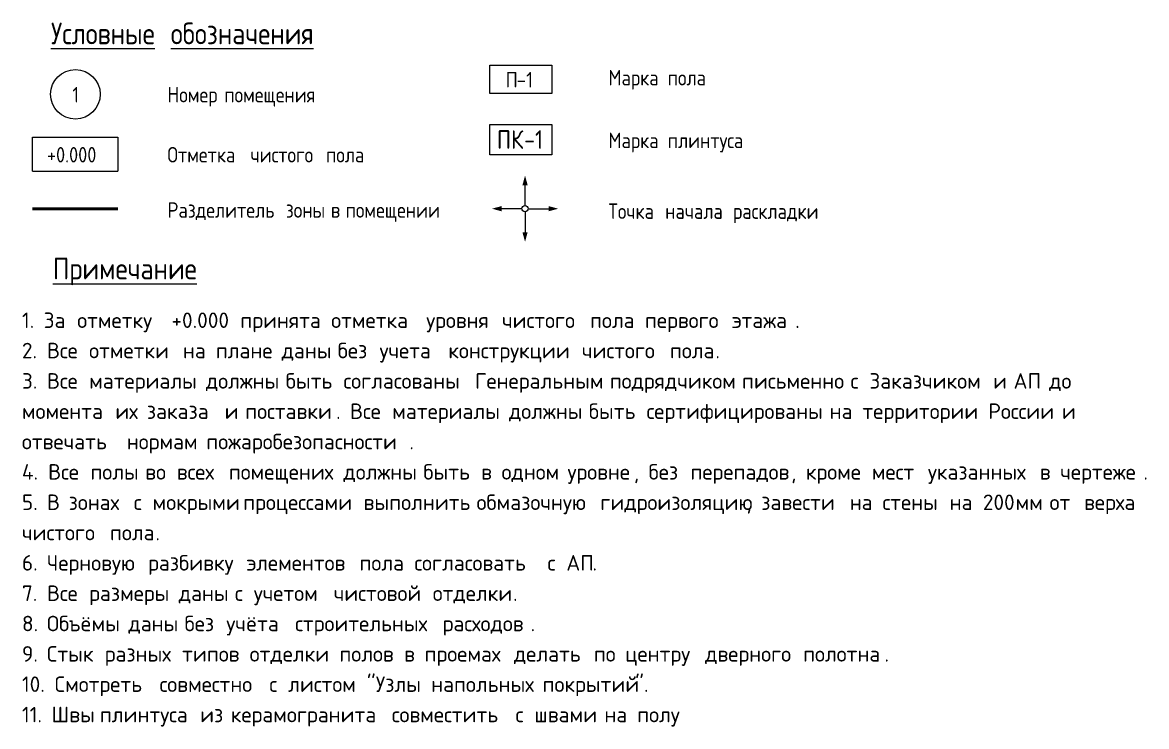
# Model space of a CAD drawing. Header units: millimetres. Extents: x -5368 to 196898, y -8553 to 29000.
# Drawn here: x 39654.7 to 39836.2, y 3746.2 to 3859.8 of the extents above; entities that cross this region are included whole.
import ezdxf

# ---------------------------------------------------------------- set-up
doc = ezdxf.new("R2010")
doc.units = ezdxf.units.MM
doc.linetypes.add('200_ШТРИХ__ш1_п0_6_', pattern=[160, 100, -60])
for name, color, linetype, lineweight in [('A-DETL', 7, 'Continuous', 9), ('A-DETL-1', 7, '200_ШТРИХ__ш1_п0_6_', 50), ('G-ANNO-TEXT', 7, 'Continuous', 9)]:
    doc.layers.add(name, color=color, linetype=linetype, lineweight=lineweight)
doc.layers.add('A-DETL-GENF-4', color=1, linetype='Continuous', lineweight=9, true_color=0xff0000)
doc.layers.add('G-ANNO-TEXT-2', color=1, linetype='Continuous', lineweight=9, true_color=0xff0000)
doc.styles.add('GOST Common_3', font='GOST_Common.ttf', dxfattribs={"width": 0.9, "height": 3.5})
doc.styles.add('GOST Common_4', font='GOST_Common.ttf', dxfattribs={"width": 0.9, "height": 2.5})
doc.styles.add('GOST Common_5', font='GOST_Common.ttf', dxfattribs={"width": 0.9, "height": 3})
doc.styles.add('ISOCPEUR_2', font='isocpeur.ttf', dxfattribs={"width": 0.9, "height": 2.5})
doc.styles.add('ISOCPEUR_3', font='isocpeur.ttf', dxfattribs={"height": 2.5})

msp = doc.modelspace()

# ---------------------------------------------------------------- hatches: boundary and pattern name
at = {"layer": 'A-DETL-GENF-4'}
for points in [[(39735.44, 3833.53), (39736.28, 3833.53), (39735.86, 3835.1)], [(39732.07, 3829.32), (39732.07, 3830.16), (39730.51, 3829.74)], [(39739.65, 3829.32), (39741.22, 3829.74), (39739.65, 3830.16)], [(39735.86, 3824.39), (39736.28, 3825.95), (39735.44, 3825.95)]]:
    msp.add_hatch(color=256, dxfattribs=at).paths.add_polyline_path(points)

# ---------------------------------------------------------------- linework, layer by layer
at = {"layer": 'A-DETL'}
for p, q in [((39730.17, 3852.91), (39740.17, 3852.91)), ((39730.17, 3848.35), (39730.17, 3852.91)), ((39740.17, 3852.91), (39740.17, 3848.35)), ((39740.17, 3848.35), (39730.17, 3848.35)), ((39730.17, 3843.35), (39740.17, 3843.35)), ((39730.17, 3838.43), (39730.17, 3843.35)), ((39740.17, 3843.35), (39740.17, 3838.43)), ((39656.3, 3841.28), (39670.09, 3841.28)), ((39656.3, 3835.78), (39656.3, 3841.28)), ((39670.09, 3841.28), (39670.09, 3835.78)), ((39740.17, 3838.43), (39730.17, 3838.43)), ((39656.3, 3835.78), (39670.09, 3835.78)), ((39735.86, 3830.24), (39735.86, 3833.53)), ((39735.36, 3829.74), (39732.07, 3829.74)), ((39735.86, 3829.24), (39735.86, 3825.95)), ((39736.36, 3829.74), (39739.65, 3829.74))]:
    msp.add_line(p, q, dxfattribs=at)
for centre, radius in [((39663.25, 3848.2), 4), ((39735.86, 3829.74), 0.5)]:
    msp.add_circle(centre, radius, dxfattribs=at)
at = {"layer": 'A-DETL-1'}
msp.add_line((39670.09, 3829.74), (39656.3, 3829.74), dxfattribs=at)

# ---------------------------------------------------------------- texts
at = {"layer": 'G-ANNO-TEXT', "attachment_point": 1}
for s, insert, char_height, width, style in [('\\LУсловные', (39659.3, 3859.77), 3.5, 22.1506, 'GOST Common_3'), ('\\L\\fGOST Common|b0|i0|c204|p34|;\\W.9;\\L ', (39677.58, 3859.77), 3.5, 1.2987, 'GOST Common_3'), ('\\Lобозначения', (39678.65, 3859.77), 3.5, 30.1595, 'GOST Common_3'), ('Марка', (39749.32, 3852.13), 2.5, 10.6785, 'GOST Common_4'), ('\\fGOST Common|b0|i0|c204|p34|;\\W.9; ', (39758.13, 3852.13), 2.5, 0.938, 'GOST Common_4'), ('\\fISOCPEUR|b0|i0|c204|p34|;\\W.9;П', (39732.71, 3851.8), 2.5, 2.1646, 'ISOCPEUR_2'), ('-1', (39734.5, 3851.8), 2.5, 3.319, 'ISOCPEUR_2'), ('пола', (39758.9, 3852.13), 2.5, 8.0089, 'GOST Common_4'), ('\\fGOST Common|b0|i0|c204|p34|;\\W.9;1', (39662.76, 3849.39), 2.5, 1.3709, 'GOST Common_4'), ('Номер', (39678.12, 3849.39), 2.5, 10.1734, 'GOST Common_4'), ('\\fGOST Common|b0|i0|c204|p34|;\\W.9; ', (39686.52, 3849.39), 2.5, 0.938, 'GOST Common_4'), ('помещения', (39687.29, 3849.39), 2.5, 18.543, 'GOST Common_4'), ('Марка', (39749.32, 3842.01), 2.5, 10.6785, 'GOST Common_4'), ('\\fGOST Common|b0|i0|c204|p34|;\\W.9; ', (39758.13, 3842.01), 2.5, 0.938, 'GOST Common_4'), ('плинтуса', (39758.9, 3842.01), 2.5, 16.0177, 'GOST Common_4'), ('+0.000', (39658.66, 3839.7), 2.5, 10.5342, 'GOST Common_4'), ('Отметка', (39678.12, 3839.7), 2.5, 15.2962, 'GOST Common_4'), ('\\fGOST Common|b0|i0|c204|p34|;\\W.9; ', (39690.75, 3839.7), 2.5, 0.938, 'GOST Common_4'), ('\\fGOST Common|b0|i0|c204|p34|;\\W.9; ', (39702.95, 3839.7), 2.5, 0.938, 'GOST Common_4'), ('\\fGOST Common|b0|i0|c204|p34|;\\W.9; ', (39710.33, 3839.7), 2.5, 0.938, 'GOST Common_4'), ('чистого', (39691.52, 3839.7), 2.5, 13.8532, 'GOST Common_4'), ('пола', (39703.72, 3839.7), 2.5, 8.0089, 'GOST Common_4'), ('Разделитель', (39678.12, 3830.78), 2.5, 22.2228, 'GOST Common_4'), ('\\fGOST Common|b0|i0|c204|p34|;\\W.9; ', (39696.46, 3830.78), 2.5, 0.938, 'GOST Common_4'), ('зоны', (39697.23, 3830.78), 2.5, 7.8646, 'GOST Common_4'), ('\\fGOST Common|b0|i0|c204|p34|;\\W.9; ', (39703.72, 3830.78), 2.5, 0.938, 'GOST Common_4'), ('\\fGOST Common|b0|i0|c204|p34|;\\W.9; ', (39706.1, 3830.78), 2.5, 0.938, 'GOST Common_4'), ('Точка', (39749.32, 3830.59), 2.5, 10.1734, 'GOST Common_4'), ('\\fGOST Common|b0|i0|c204|p34|;\\W.9; ', (39757.71, 3830.59), 2.5, 0.938, 'GOST Common_4'), ('\\fGOST Common|b0|i0|c204|p34|;\\W.9; ', (39768.67, 3830.59), 2.5, 0.938, 'GOST Common_4'), ('\\fGOST Common|b0|i0|c204|p34|;\\W.9;в', (39704.5, 3830.78), 2.5, 1.9481, 'GOST Common_4'), ('помещении', (39706.88, 3830.78), 2.5, 18.543, 'GOST Common_4'), ('начала', (39758.49, 3830.59), 2.5, 12.338, 'GOST Common_4'), ('раскладки', (39769.44, 3830.59), 2.5, 17.6772, 'GOST Common_4'), ('\\LПримечание', (39659.61, 3821.83), 3.5, 28.5, 'GOST Common_3'), ('1. ', (39654.61, 3812.99), 2.5, 4.2489, 'ISOCPEUR_3'), ('За', (39658.12, 3812.99), 2.5, 4.73, 'ISOCPEUR_3'), ('\\fISOCPEUR|b0|i0|c204|p34|; ', (39662.02, 3812.99), 2.5, 1.8439, 'ISOCPEUR_3'), ('отметку', (39663.54, 3812.99), 2.5, 16.5148, 'ISOCPEUR_3'), (' +0.000 ', (39677.17, 3812.99), 2.5, 15.3924, 'ISOCPEUR_3'), ('принята', (39689.87, 3812.99), 2.5, 15.9536, 'ISOCPEUR_3'), ('\\fISOCPEUR|b0|i0|c204|p34|; ', (39703.03, 3812.99), 2.5, 1.8439, 'ISOCPEUR_3'), ('отметка', (39704.55, 3812.99), 2.5, 16.7553, 'ISOCPEUR_3'), ('\\fISOCPEUR|b0|i0|c204|p34|; ', (39718.37, 3812.99), 2.5, 1.8439, 'ISOCPEUR_3'), ('уровня', (39719.9, 3812.99), 2.5, 12.9873, 'ISOCPEUR_3'), ('\\fISOCPEUR|b0|i0|c204|p34|; ', (39730.61, 3812.99), 2.5, 1.8439, 'ISOCPEUR_3'), ('чистого', (39732.13, 3812.99), 2.5, 15.3924, 'ISOCPEUR_3'), ('\\fISOCPEUR|b0|i0|c204|p34|; ', (39744.83, 3812.99), 2.5, 1.8439, 'ISOCPEUR_3'), ('пола', (39746.35, 3812.99), 2.5, 8.8987, 'ISOCPEUR_3'), ('\\fISOCPEUR|b0|i0|c204|p34|; ', (39753.7, 3812.99), 2.5, 1.8439, 'ISOCPEUR_3'), ('первого', (39755.22, 3812.99), 2.5, 15.1519, 'ISOCPEUR_3'), ('\\fISOCPEUR|b0|i0|c204|p34|; ', (39767.72, 3812.99), 2.5, 1.8439, 'ISOCPEUR_3'), ('этажа', (39769.24, 3812.99), 2.5, 12.4262, 'ISOCPEUR_3'), ('\\fISOCPEUR|b0|i0|c204|p34|;.', (39779.49, 3812.99), 2.5, 0.8819, 'ISOCPEUR_3'), ('2. ', (39654.61, 3808.1), 2.5, 4.8903, 'ISOCPEUR_3'), ('Все', (39658.65, 3808.1), 2.5, 6.4135, 'ISOCPEUR_3'), ('\\fISOCPEUR|b0|i0|c204|p34|; ', (39663.94, 3808.1), 2.5, 1.8439, 'ISOCPEUR_3'), ('отметки', (39665.46, 3808.1), 2.5, 16.5148, 'ISOCPEUR_3'), ('\\fISOCPEUR|b0|i0|c204|p34|; ', (39679.08, 3808.1), 2.5, 1.8439, 'ISOCPEUR_3'), ('на', (39680.61, 3808.1), 2.5, 4.5696, 'ISOCPEUR_3'), ('\\fISOCPEUR|b0|i0|c204|p34|; ', (39684.38, 3808.1), 2.5, 1.8439, 'ISOCPEUR_3'), ('плане', (39685.9, 3808.1), 2.5, 11.0633, 'ISOCPEUR_3'), ('\\fISOCPEUR|b0|i0|c204|p34|; ', (39695.03, 3808.1), 2.5, 1.8439, 'ISOCPEUR_3'), ('даны', (39696.55, 3808.1), 2.5, 9.1392, 'ISOCPEUR_3'), ('\\fISOCPEUR|b0|i0|c204|p34|; ', (39704.09, 3808.1), 2.5, 1.8439, 'ISOCPEUR_3'), ('без', (39705.61, 3808.1), 2.5, 6.3333, 'ISOCPEUR_3'), ('\\fISOCPEUR|b0|i0|c204|p34|; ', (39710.83, 3808.1), 2.5, 1.8439, 'ISOCPEUR_3'), ('учета', (39712.36, 3808.1), 2.5, 11.6245, 'ISOCPEUR_3'), ('\\fISOCPEUR|b0|i0|c204|p34|; ', (39721.95, 3808.1), 2.5, 1.8439, 'ISOCPEUR_3'), ('конструкции', (39723.47, 3808.1), 2.5, 24.2911, 'ISOCPEUR_3'), ('\\fISOCPEUR|b0|i0|c204|p34|; ', (39743.51, 3808.1), 2.5, 1.8439, 'ISOCPEUR_3'), ('чистого', (39745.03, 3808.1), 2.5, 15.3924, 'ISOCPEUR_3'), ('\\fISOCPEUR|b0|i0|c204|p34|; ', (39757.73, 3808.1), 2.5, 1.8439, 'ISOCPEUR_3'), ('пола', (39759.25, 3808.1), 2.5, 8.8987, 'ISOCPEUR_3'), ('\\fISOCPEUR|b0|i0|c204|p34|;.', (39766.6, 3808.1), 2.5, 0.8819, 'ISOCPEUR_3'), ('3. ', (39654.61, 3803.2), 2.5, 4.8903, 'ISOCPEUR_3'), ('Все', (39658.65, 3803.2), 2.5, 6.4135, 'ISOCPEUR_3'), ('\\fISOCPEUR|b0|i0|c204|p34|; ', (39663.94, 3803.2), 2.5, 1.8439, 'ISOCPEUR_3'), ('\\fISOCPEUR|b0|i0|c204|p34|; ', (39682.79, 3803.2), 2.5, 1.8439, 'ISOCPEUR_3'), ('\\fISOCPEUR|b0|i0|c204|p34|; ', (39695.69, 3803.2), 2.5, 1.8439, 'ISOCPEUR_3'), ('быть', (39697.21, 3803.2), 2.5, 9.4599, 'ISOCPEUR_3'), ('\\fISOCPEUR|b0|i0|c204|p34|; ', (39705.01, 3803.2), 2.5, 1.8439, 'ISOCPEUR_3'), ('\\fISOCPEUR|b0|i0|c204|p34|; ', (39726.25, 3803.2), 2.5, 1.8439, 'ISOCPEUR_3'), ('Генеральным', (39727.77, 3803.2), 2.5, 24.5316, 'ISOCPEUR_3'), ('\\fISOCPEUR|b0|i0|c204|p34|; ', (39748.01, 3803.2), 2.5, 1.8439, 'ISOCPEUR_3'), ('\\fISOCPEUR|b0|i0|c204|p34|; ', (39769.37, 3803.2), 2.5, 1.8439, 'ISOCPEUR_3'), ('\\fISOCPEUR|b0|i0|c204|p34|; ', (39786.9, 3803.2), 2.5, 1.8439, 'ISOCPEUR_3'), ('\\fISOCPEUR|b0|i0|c204|p34|; ', (39789.94, 3803.2), 2.5, 1.8439, 'ISOCPEUR_3'), ('Заказчиком', (39791.47, 3803.2), 2.5, 22.3671, 'ISOCPEUR_3'), ('\\fISOCPEUR|b0|i0|c204|p34|; ', (39809.92, 3803.2), 2.5, 1.8439, 'ISOCPEUR_3'), ('\\fISOCPEUR|b0|i0|c204|p34|; ', (39813.23, 3803.2), 2.5, 1.8439, 'ISOCPEUR_3'), ('АП', (39814.75, 3803.2), 2.5, 5.1308, 'ISOCPEUR_3'), ('\\fISOCPEUR|b0|i0|c204|p34|; ', (39818.98, 3803.2), 2.5, 1.8439, 'ISOCPEUR_3'), ('\\fISOCPEUR|b0|i0|c204|p34|; ', (39824.08, 3803.2), 2.5, 1.8439, 'ISOCPEUR_3'), ('материалы', (39665.46, 3803.2), 2.5, 21.0042, 'ISOCPEUR_3'), ('должны', (39684.31, 3803.2), 2.5, 13.789, 'ISOCPEUR_3'), ('согласованы', (39706.53, 3803.2), 2.5, 23.8903, 'ISOCPEUR_3'), ('подрядчиком', (39749.53, 3803.2), 2.5, 24.0506, 'ISOCPEUR_3'), ('письменно', (39770.89, 3803.2), 2.5, 19.4008, 'ISOCPEUR_3'), ('\\fISOCPEUR|b0|i0|c204|p34|;с', (39788.42, 3803.2), 2.5, 1.8439, 'ISOCPEUR_3'), ('\\fISOCPEUR|b0|i0|c204|p34|;и', (39811.44, 3803.2), 2.5, 2.1646, 'ISOCPEUR_3'), ('до', (39820.5, 3803.2), 2.5, 4.3291, 'ISOCPEUR_3'), ('момента', (39654.61, 3798.31), 2.5, 16.4346, 'ISOCPEUR_3'), ('\\fISOCPEUR|b0|i0|c204|p34|; ', (39668.17, 3798.31), 2.5, 1.8439, 'ISOCPEUR_3'), ('их', (39669.69, 3798.31), 2.5, 4.3291, 'ISOCPEUR_3'), ('\\fISOCPEUR|b0|i0|c204|p34|; ', (39673.26, 3798.31), 2.5, 1.8439, 'ISOCPEUR_3'), ('заказа', (39674.78, 3798.31), 2.5, 13.3882, 'ISOCPEUR_3'), ('\\fISOCPEUR|b0|i0|c204|p34|; ', (39685.83, 3798.31), 2.5, 1.8439, 'ISOCPEUR_3'), ('\\fISOCPEUR|b0|i0|c204|p34|;и', (39687.35, 3798.31), 2.5, 2.1646, 'ISOCPEUR_3'), ('\\fISOCPEUR|b0|i0|c204|p34|; ', (39689.14, 3798.31), 2.5, 1.8439, 'ISOCPEUR_3'), ('поставки', (39690.66, 3798.31), 2.5, 17.7975, 'ISOCPEUR_3'), ('Все', (39707.59, 3798.31), 2.5, 6.4135, 'ISOCPEUR_3'), ('\\fISOCPEUR|b0|i0|c204|p34|; ', (39712.88, 3798.31), 2.5, 1.8439, 'ISOCPEUR_3'), ('материалы', (39714.41, 3798.31), 2.5, 21.0042, 'ISOCPEUR_3'), ('\\fISOCPEUR|b0|i0|c204|p34|; ', (39731.74, 3798.31), 2.5, 1.8439, 'ISOCPEUR_3'), ('должны', (39733.26, 3798.31), 2.5, 13.789, 'ISOCPEUR_3'), ('\\fISOCPEUR|b0|i0|c204|p34|; ', (39744.63, 3798.31), 2.5, 1.8439, 'ISOCPEUR_3'), ('быть', (39746.16, 3798.31), 2.5, 9.4599, 'ISOCPEUR_3'), ('\\fISOCPEUR|b0|i0|c204|p34|; ', (39753.96, 3798.31), 2.5, 1.8439, 'ISOCPEUR_3'), ('сертифицированы', (39755.48, 3798.31), 2.5, 33.9915, 'ISOCPEUR_3'), ('\\fISOCPEUR|b0|i0|c204|p34|; ', (39783.53, 3798.31), 2.5, 1.8439, 'ISOCPEUR_3'), ('на', (39785.05, 3798.31), 2.5, 4.5696, 'ISOCPEUR_3'), ('\\fISOCPEUR|b0|i0|c204|p34|; ', (39788.82, 3798.31), 2.5, 1.8439, 'ISOCPEUR_3'), ('территории', (39790.34, 3798.31), 2.5, 22.7679, 'ISOCPEUR_3'), ('\\fISOCPEUR|b0|i0|c204|p34|; ', (39809.13, 3798.31), 2.5, 1.8439, 'ISOCPEUR_3'), ('России', (39810.65, 3798.31), 2.5, 12.5865, 'ISOCPEUR_3'), ('\\fISOCPEUR|b0|i0|c204|p34|; ', (39821.03, 3798.31), 2.5, 1.8439, 'ISOCPEUR_3'), ('\\fISOCPEUR|b0|i0|c204|p34|;и', (39822.55, 3798.31), 2.5, 2.1646, 'ISOCPEUR_3'), ('\\fISOCPEUR|b0|i0|c204|p34|; ', (39824.34, 3798.31), 2.5, 1.8439, 'ISOCPEUR_3'), ('. ', (39705.34, 3798.31), 2.5, 2.7257, 'ISOCPEUR_3'), ('отвечать', (39654.61, 3793.41), 2.5, 18.6793, 'ISOCPEUR_3'), ('\\fISOCPEUR|b0|i0|c204|p34|; ', (39670.02, 3793.41), 2.5, 1.8439, 'ISOCPEUR_3'), ('нормам', (39671.54, 3793.41), 2.5, 13.7089, 'ISOCPEUR_3'), ('\\fISOCPEUR|b0|i0|c204|p34|; ', (39682.85, 3793.41), 2.5, 1.8439, 'ISOCPEUR_3'), ('пожаробезопасности', (39684.38, 3793.41), 2.5, 39.7637, 'ISOCPEUR_3'), ('\\fISOCPEUR|b0|i0|c204|p34|;.', (39717.18, 3793.41), 2.5, 0.8819, 'ISOCPEUR_3'), ('4. ', (39654.61, 3788.52), 2.5, 5.1308, 'ISOCPEUR_3'), ('Все', (39658.84, 3788.52), 2.5, 6.4135, 'ISOCPEUR_3'), ('\\fISOCPEUR|b0|i0|c204|p34|; ', (39664.14, 3788.52), 2.5, 1.8439, 'ISOCPEUR_3'), ('\\fISOCPEUR|b0|i0|c204|p34|; ', (39673, 3788.52), 2.5, 1.8439, 'ISOCPEUR_3'), ('\\fISOCPEUR|b0|i0|c204|p34|; ', (39678.09, 3788.52), 2.5, 1.8439, 'ISOCPEUR_3'), ('\\fISOCPEUR|b0|i0|c204|p34|; ', (39686.49, 3788.52), 2.5, 1.8439, 'ISOCPEUR_3'), ('\\fISOCPEUR|b0|i0|c204|p34|; ', (39705.01, 3788.52), 2.5, 1.8439, 'ISOCPEUR_3'), ('\\fISOCPEUR|b0|i0|c204|p34|; ', (39717.91, 3788.52), 2.5, 1.8439, 'ISOCPEUR_3'), ('быть', (39719.43, 3788.52), 2.5, 9.4599, 'ISOCPEUR_3'), ('\\fISOCPEUR|b0|i0|c204|p34|; ', (39727.24, 3788.52), 2.5, 1.8439, 'ISOCPEUR_3'), ('\\fISOCPEUR|b0|i0|c204|p34|; ', (39730.55, 3788.52), 2.5, 1.8439, 'ISOCPEUR_3'), ('\\fISOCPEUR|b0|i0|c204|p34|; ', (39741.2, 3788.52), 2.5, 1.8439, 'ISOCPEUR_3'), ('без', (39755.81, 3788.52), 2.5, 6.3333, 'ISOCPEUR_3'), ('\\fISOCPEUR|b0|i0|c204|p34|; ', (39761.04, 3788.52), 2.5, 1.8439, 'ISOCPEUR_3'), ('\\fISOCPEUR|b0|i0|c204|p34|; ', (39790.34, 3788.52), 2.5, 1.8439, 'ISOCPEUR_3'), ('\\fISOCPEUR|b0|i0|c204|p34|; ', (39799.4, 3788.52), 2.5, 1.8439, 'ISOCPEUR_3'), ('\\fISOCPEUR|b0|i0|c204|p34|; ', (39817.46, 3788.52), 2.5, 1.8439, 'ISOCPEUR_3'), ('\\fISOCPEUR|b0|i0|c204|p34|; ', (39820.77, 3788.52), 2.5, 1.8439, 'ISOCPEUR_3'), ('полы', (39665.66, 3788.52), 2.5, 8.8987, 'ISOCPEUR_3'), ('во', (39674.52, 3788.52), 2.5, 4.3291, 'ISOCPEUR_3'), ('всех', (39679.61, 3788.52), 2.5, 8.3376, 'ISOCPEUR_3'), ('помещених', (39688.01, 3788.52), 2.5, 20.6034, 'ISOCPEUR_3'), ('должны', (39706.53, 3788.52), 2.5, 13.789, 'ISOCPEUR_3'), ('\\fISOCPEUR|b0|i0|c204|p34|;в', (39728.76, 3788.52), 2.5, 2.1646, 'ISOCPEUR_3'), ('одном', (39732.07, 3788.52), 2.5, 11.0633, 'ISOCPEUR_3'), ('уровне', (39742.72, 3788.52), 2.5, 12.9873, 'ISOCPEUR_3'), ('перепадов', (39762.56, 3788.52), 2.5, 19.7215, 'ISOCPEUR_3'), ('кроме', (39781.21, 3788.52), 2.5, 11.0633, 'ISOCPEUR_3'), ('мест', (39791.86, 3788.52), 2.5, 9.1392, 'ISOCPEUR_3'), ('указанных', (39800.92, 3788.52), 2.5, 20.0422, 'ISOCPEUR_3'), ('\\fISOCPEUR|b0|i0|c204|p34|;в', (39818.98, 3788.52), 2.5, 2.1646, 'ISOCPEUR_3'), ('чертеже', (39822.29, 3788.52), 2.5, 16.2743, 'ISOCPEUR_3'), (', ', (39753.43, 3788.52), 2.5, 2.8861, 'ISOCPEUR_3'), (', ', (39778.83, 3788.52), 2.5, 2.8861, 'ISOCPEUR_3'), ('\\fISOCPEUR|b0|i0|c204|p34|;.', (39835.72, 3788.52), 2.5, 0.8819, 'ISOCPEUR_3'), ('5. ', (39654.61, 3783.62), 2.5, 4.8903, 'ISOCPEUR_3'), ('\\fISOCPEUR|b0|i0|c204|p34|;В', (39658.65, 3783.62), 2.5, 2.4051, 'ISOCPEUR_3'), ('\\fISOCPEUR|b0|i0|c204|p34|; ', (39660.63, 3783.62), 2.5, 1.8439, 'ISOCPEUR_3'), ('зонах', (39662.15, 3783.62), 2.5, 10.903, 'ISOCPEUR_3'), ('\\fISOCPEUR|b0|i0|c204|p34|; ', (39671.15, 3783.62), 2.5, 1.8439, 'ISOCPEUR_3'), ('\\fISOCPEUR|b0|i0|c204|p34|; ', (39674.19, 3783.62), 2.5, 1.8439, 'ISOCPEUR_3'), ('\\fISOCPEUR|b0|i0|c204|p34|; ', (39688.81, 3783.62), 2.5, 1.8439, 'ISOCPEUR_3'), ('\\fISOCPEUR|b0|i0|c204|p34|; ', (39708.25, 3783.62), 2.5, 1.8439, 'ISOCPEUR_3'), ('\\fISOCPEUR|b0|i0|c204|p34|; ', (39726.51, 3783.62), 2.5, 1.8439, 'ISOCPEUR_3'), ('обмазочную', (39728.03, 3783.62), 2.5, 22.3671, 'ISOCPEUR_3'), ('\\fISOCPEUR|b0|i0|c204|p34|; ', (39746.49, 3783.62), 2.5, 1.8439, 'ISOCPEUR_3'), ('гидроизоляцию', (39748.01, 3783.62), 2.5, 28.6202, 'ISOCPEUR_3'), ('завести', (39774, 3783.62), 2.5, 15.4726, 'ISOCPEUR_3'), ('\\fISOCPEUR|b0|i0|c204|p34|; ', (39786.77, 3783.62), 2.5, 1.8439, 'ISOCPEUR_3'), ('\\fISOCPEUR|b0|i0|c204|p34|; ', (39792.06, 3783.62), 2.5, 1.8439, 'ISOCPEUR_3'), ('\\fISOCPEUR|b0|i0|c204|p34|; ', (39802.91, 3783.62), 2.5, 1.8439, 'ISOCPEUR_3'), (' 200', (39808.2, 3783.62), 2.5, 8.3375, 'ISOCPEUR_3'), ('\\fISOCPEUR|b0|i0|c204|p34|; ', (39819.05, 3783.62), 2.5, 1.8439, 'ISOCPEUR_3'), ('\\fISOCPEUR|b0|i0|c204|p34|; ', (39824.6, 3783.62), 2.5, 1.8439, 'ISOCPEUR_3'), ('\\fISOCPEUR|b0|i0|c204|p34|; ', (39835.25, 3783.62), 2.5, 1.8439, 'ISOCPEUR_3'), ('\\fISOCPEUR|b0|i0|c204|p34|;с', (39672.67, 3783.62), 2.5, 1.8439, 'ISOCPEUR_3'), ('мокрыми', (39675.71, 3783.62), 2.5, 15.8734, 'ISOCPEUR_3'), ('процессами', (39690.33, 3783.62), 2.5, 21.7257, 'ISOCPEUR_3'), ('выполнить', (39709.78, 3783.62), 2.5, 20.2827, 'ISOCPEUR_3'), (', ', (39771.62, 3783.62), 2.5, 2.8861, 'ISOCPEUR_3'), ('на', (39788.29, 3783.62), 2.5, 4.5696, 'ISOCPEUR_3'), ('стены', (39793.58, 3783.62), 2.5, 11.3038, 'ISOCPEUR_3'), ('на', (39804.43, 3783.62), 2.5, 4.5696, 'ISOCPEUR_3'), ('мм', (39815.08, 3783.62), 2.5, 4.8101, 'ISOCPEUR_3'), ('от', (39820.57, 3783.62), 2.5, 4.8903, 'ISOCPEUR_3'), ('верха', (39826.13, 3783.62), 2.5, 11.0633, 'ISOCPEUR_3'), ('чистого', (39654.61, 3778.73), 2.5, 15.3924, 'ISOCPEUR_3'), ('\\fISOCPEUR|b0|i0|c204|p34|; ', (39667.31, 3778.73), 2.5, 1.8439, 'ISOCPEUR_3'), ('пола', (39668.83, 3778.73), 2.5, 8.8987, 'ISOCPEUR_3'), ('\\fISOCPEUR|b0|i0|c204|p34|;.', (39676.17, 3778.73), 2.5, 0.8819, 'ISOCPEUR_3'), ('разбивку', (39674.98, 3773.84), 2.5, 17.3966, 'ISOCPEUR_3'), ('АП', (39742.52, 3773.84), 2.5, 5.1308, 'ISOCPEUR_3'), ('6. ', (39654.61, 3773.84), 2.5, 4.8903, 'ISOCPEUR_3'), ('Черновую', (39658.65, 3773.84), 2.5, 17.9578, 'ISOCPEUR_3'), ('\\fISOCPEUR|b0|i0|c204|p34|; ', (39673.46, 3773.84), 2.5, 1.8439, 'ISOCPEUR_3'), ('\\fISOCPEUR|b0|i0|c204|p34|; ', (39689.34, 3773.84), 2.5, 1.8439, 'ISOCPEUR_3'), ('элементов', (39690.86, 3773.84), 2.5, 20.2827, 'ISOCPEUR_3'), ('\\fISOCPEUR|b0|i0|c204|p34|; ', (39707.59, 3773.84), 2.5, 1.8439, 'ISOCPEUR_3'), ('пола', (39709.11, 3773.84), 2.5, 8.8987, 'ISOCPEUR_3'), ('\\fISOCPEUR|b0|i0|c204|p34|; ', (39716.46, 3773.84), 2.5, 1.8439, 'ISOCPEUR_3'), ('согласовать', (39717.98, 3773.84), 2.5, 24.211, 'ISOCPEUR_3'), ('\\fISOCPEUR|b0|i0|c204|p34|; ', (39737.95, 3773.84), 2.5, 1.8439, 'ISOCPEUR_3'), ('\\fISOCPEUR|b0|i0|c204|p34|;с', (39739.48, 3773.84), 2.5, 1.8439, 'ISOCPEUR_3'), ('\\fISOCPEUR|b0|i0|c204|p34|; ', (39741, 3773.84), 2.5, 1.8439, 'ISOCPEUR_3'), ('\\fISOCPEUR|b0|i0|c204|p34|;.', (39746.75, 3773.84), 2.5, 0.8819, 'ISOCPEUR_3'), ('7. ', (39654.61, 3768.94), 2.5, 4.8903, 'ISOCPEUR_3'), ('Все', (39658.65, 3768.94), 2.5, 6.4135, 'ISOCPEUR_3'), ('\\fISOCPEUR|b0|i0|c204|p34|; ', (39663.94, 3768.94), 2.5, 1.8439, 'ISOCPEUR_3'), ('размеры', (39665.46, 3768.94), 2.5, 15.7131, 'ISOCPEUR_3'), ('\\fISOCPEUR|b0|i0|c204|p34|; ', (39678.42, 3768.94), 2.5, 1.8439, 'ISOCPEUR_3'), ('\\fISOCPEUR|b0|i0|c204|p34|; ', (39687.48, 3768.94), 2.5, 1.8439, 'ISOCPEUR_3'), ('\\fISOCPEUR|b0|i0|c204|p34|; ', (39690.53, 3768.94), 2.5, 1.8439, 'ISOCPEUR_3'), ('\\fISOCPEUR|b0|i0|c204|p34|; ', (39703.43, 3768.94), 2.5, 1.8439, 'ISOCPEUR_3'), ('чистовой', (39704.95, 3768.94), 2.5, 17.557, 'ISOCPEUR_3'), ('\\fISOCPEUR|b0|i0|c204|p34|; ', (39719.43, 3768.94), 2.5, 1.8439, 'ISOCPEUR_3'), ('даны', (39679.94, 3768.94), 2.5, 9.1392, 'ISOCPEUR_3'), ('\\fISOCPEUR|b0|i0|c204|p34|;с', (39689.01, 3768.94), 2.5, 1.8439, 'ISOCPEUR_3'), ('учетом', (39692.05, 3768.94), 2.5, 13.789, 'ISOCPEUR_3'), ('отделки', (39720.95, 3768.94), 2.5, 15.7131, 'ISOCPEUR_3'), ('\\fISOCPEUR|b0|i0|c204|p34|;.', (39733.92, 3768.94), 2.5, 0.8819, 'ISOCPEUR_3'), ('8. ', (39654.61, 3764.05), 2.5, 4.8903, 'ISOCPEUR_3'), ('Объёмы', (39658.65, 3764.05), 2.5, 14.1097, 'ISOCPEUR_3'), ('\\fISOCPEUR|b0|i0|c204|p34|; ', (39670.29, 3764.05), 2.5, 1.8439, 'ISOCPEUR_3'), ('даны', (39671.81, 3764.05), 2.5, 9.1392, 'ISOCPEUR_3'), ('\\fISOCPEUR|b0|i0|c204|p34|; ', (39679.35, 3764.05), 2.5, 1.8439, 'ISOCPEUR_3'), ('без', (39680.87, 3764.05), 2.5, 6.3333, 'ISOCPEUR_3'), ('\\fISOCPEUR|b0|i0|c204|p34|; ', (39686.1, 3764.05), 2.5, 1.8439, 'ISOCPEUR_3'), ('учёта', (39687.62, 3764.05), 2.5, 11.6245, 'ISOCPEUR_3'), ('\\fISOCPEUR|b0|i0|c204|p34|; ', (39697.21, 3764.05), 2.5, 1.8439, 'ISOCPEUR_3'), ('строительных', (39698.73, 3764.05), 2.5, 27.0169, 'ISOCPEUR_3'), ('\\fISOCPEUR|b0|i0|c204|p34|; ', (39721.02, 3764.05), 2.5, 1.8439, 'ISOCPEUR_3'), ('расходов', (39722.54, 3764.05), 2.5, 17.2363, 'ISOCPEUR_3'), ('\\fISOCPEUR|b0|i0|c204|p34|;.', (39736.76, 3764.05), 2.5, 0.8819, 'ISOCPEUR_3'), ('9. ', (39654.61, 3759.15), 2.5, 4.8903, 'ISOCPEUR_3'), ('Стык', (39658.65, 3759.15), 2.5, 9.4599, 'ISOCPEUR_3'), ('\\fISOCPEUR|b0|i0|c204|p34|; ', (39666.45, 3759.15), 2.5, 1.8439, 'ISOCPEUR_3'), ('разных', (39667.97, 3759.15), 2.5, 13.308, 'ISOCPEUR_3'), ('\\fISOCPEUR|b0|i0|c204|p34|; ', (39678.95, 3759.15), 2.5, 1.8439, 'ISOCPEUR_3'), ('типов', (39680.47, 3759.15), 2.5, 11.384, 'ISOCPEUR_3'), ('\\fISOCPEUR|b0|i0|c204|p34|; ', (39689.87, 3759.15), 2.5, 1.8439, 'ISOCPEUR_3'), ('отделки', (39691.39, 3759.15), 2.5, 15.7131, 'ISOCPEUR_3'), ('\\fISOCPEUR|b0|i0|c204|p34|; ', (39704.35, 3759.15), 2.5, 1.8439, 'ISOCPEUR_3'), ('полов', (39705.87, 3759.15), 2.5, 10.8228, 'ISOCPEUR_3'), ('\\fISOCPEUR|b0|i0|c204|p34|; ', (39714.8, 3759.15), 2.5, 1.8439, 'ISOCPEUR_3'), ('\\fISOCPEUR|b0|i0|c204|p34|;в', (39716.32, 3759.15), 2.5, 2.1646, 'ISOCPEUR_3'), ('\\fISOCPEUR|b0|i0|c204|p34|; ', (39718.11, 3759.15), 2.5, 1.8439, 'ISOCPEUR_3'), ('проемах', (39719.63, 3759.15), 2.5, 15.6329, 'ISOCPEUR_3'), ('\\fISOCPEUR|b0|i0|c204|p34|; ', (39732.53, 3759.15), 2.5, 1.8439, 'ISOCPEUR_3'), ('делать', (39734.05, 3759.15), 2.5, 13.789, 'ISOCPEUR_3'), ('\\fISOCPEUR|b0|i0|c204|p34|; ', (39745.43, 3759.15), 2.5, 1.8439, 'ISOCPEUR_3'), ('по', (39746.95, 3759.15), 2.5, 4.3291, 'ISOCPEUR_3'), ('\\fISOCPEUR|b0|i0|c204|p34|; ', (39750.52, 3759.15), 2.5, 1.8439, 'ISOCPEUR_3'), ('центру', (39752.04, 3759.15), 2.5, 13.789, 'ISOCPEUR_3'), ('\\fISOCPEUR|b0|i0|c204|p34|; ', (39763.42, 3759.15), 2.5, 1.8439, 'ISOCPEUR_3'), ('дверного', (39764.94, 3759.15), 2.5, 17.3164, 'ISOCPEUR_3'), ('\\fISOCPEUR|b0|i0|c204|p34|; ', (39779.23, 3759.15), 2.5, 1.8439, 'ISOCPEUR_3'), ('полотна', (39780.75, 3759.15), 2.5, 15.9536, 'ISOCPEUR_3'), ('\\fISOCPEUR|b0|i0|c204|p34|;.', (39793.91, 3759.15), 2.5, 0.8819, 'ISOCPEUR_3'), ('10. ', (39654.61, 3754.26), 2.5, 6.4135, 'ISOCPEUR_3'), ('Смотреть', (39659.9, 3754.26), 2.5, 18.6793, 'ISOCPEUR_3'), ('\\fISOCPEUR|b0|i0|c204|p34|; ', (39675.31, 3754.26), 2.5, 1.8439, 'ISOCPEUR_3'), ('\\fISOCPEUR|b0|i0|c204|p34|; ', (39693.04, 3754.26), 2.5, 1.8439, 'ISOCPEUR_3'), ('\\fISOCPEUR|b0|i0|c204|p34|; ', (39696.08, 3754.26), 2.5, 1.8439, 'ISOCPEUR_3'), (' "', (39708.72, 3754.26), 2.5, 3.6878, 'ISOCPEUR_3'), ('Узлы', (39711.76, 3754.26), 2.5, 8.9789, 'ISOCPEUR_3'), ('\\fISOCPEUR|b0|i0|c204|p34|; ', (39719.17, 3754.26), 2.5, 1.8439, 'ISOCPEUR_3'), ('\\fISOCPEUR|b0|i0|c204|p34|; ', (39737.16, 3754.26), 2.5, 1.8439, 'ISOCPEUR_3'), ('покрытий', (39738.68, 3754.26), 2.5, 18.1181, 'ISOCPEUR_3'), ('".', (39753.63, 3754.26), 2.5, 2.7257, 'ISOCPEUR_3'), ('совместно', (39676.84, 3754.26), 2.5, 19.6413, 'ISOCPEUR_3'), ('\\fISOCPEUR|b0|i0|c204|p34|;с', (39694.56, 3754.26), 2.5, 1.8439, 'ISOCPEUR_3'), ('листом', (39697.6, 3754.26), 2.5, 13.4683, 'ISOCPEUR_3'), ('напольных', (39720.69, 3754.26), 2.5, 19.962, 'ISOCPEUR_3'), ('11. ', (39654.61, 3749.36), 2.5, 5.7721, 'ISOCPEUR_3'), ('Швы', (39659.37, 3749.36), 2.5, 7.616, 'ISOCPEUR_3'), ('\\fISOCPEUR|b0|i0|c204|p34|; ', (39665.66, 3749.36), 2.5, 1.8439, 'ISOCPEUR_3'), ('плинтуса', (39667.18, 3749.36), 2.5, 17.7975, 'ISOCPEUR_3'), ('\\fISOCPEUR|b0|i0|c204|p34|; ', (39681.86, 3749.36), 2.5, 1.8439, 'ISOCPEUR_3'), ('из', (39683.38, 3749.36), 2.5, 4.1688, 'ISOCPEUR_3'), ('\\fISOCPEUR|b0|i0|c204|p34|; ', (39686.82, 3749.36), 2.5, 1.8439, 'ISOCPEUR_3'), ('керамогранита', (39688.34, 3749.36), 2.5, 29.6624, 'ISOCPEUR_3'), ('\\fISOCPEUR|b0|i0|c204|p34|; ', (39712.82, 3749.36), 2.5, 1.8439, 'ISOCPEUR_3'), ('совместить', (39714.34, 3749.36), 2.5, 22.3671, 'ISOCPEUR_3'), ('\\fISOCPEUR|b0|i0|c204|p34|; ', (39732.79, 3749.36), 2.5, 1.8439, 'ISOCPEUR_3'), ('\\fISOCPEUR|b0|i0|c204|p34|;с', (39734.32, 3749.36), 2.5, 1.8439, 'ISOCPEUR_3'), ('\\fISOCPEUR|b0|i0|c204|p34|; ', (39735.84, 3749.36), 2.5, 1.8439, 'ISOCPEUR_3'), ('швами', (39737.36, 3749.36), 2.5, 11.865, 'ISOCPEUR_3'), ('\\fISOCPEUR|b0|i0|c204|p34|; ', (39747.15, 3749.36), 2.5, 1.8439, 'ISOCPEUR_3'), ('на', (39748.67, 3749.36), 2.5, 4.5696, 'ISOCPEUR_3'), ('\\fISOCPEUR|b0|i0|c204|p34|; ', (39752.44, 3749.36), 2.5, 1.8439, 'ISOCPEUR_3'), ('полу', (39753.96, 3749.36), 2.5, 8.6582, 'ISOCPEUR_3')]:
    msp.add_mtext(s, dxfattribs=dict(at, insert=insert, char_height=char_height, width=width, style=style))
at = {"layer": 'G-ANNO-TEXT-2', "char_height": 3, "attachment_point": 1, "style": 'GOST Common_5'}
for s, insert, width in [('ПК', (39731.32, 3842.4), 5.3392), ('-1', (39735.72, 3842.4), 4.0405)]:
    msp.add_mtext(s, dxfattribs=dict(at, insert=insert, width=width))

doc.saveas('drawing.dxf')
